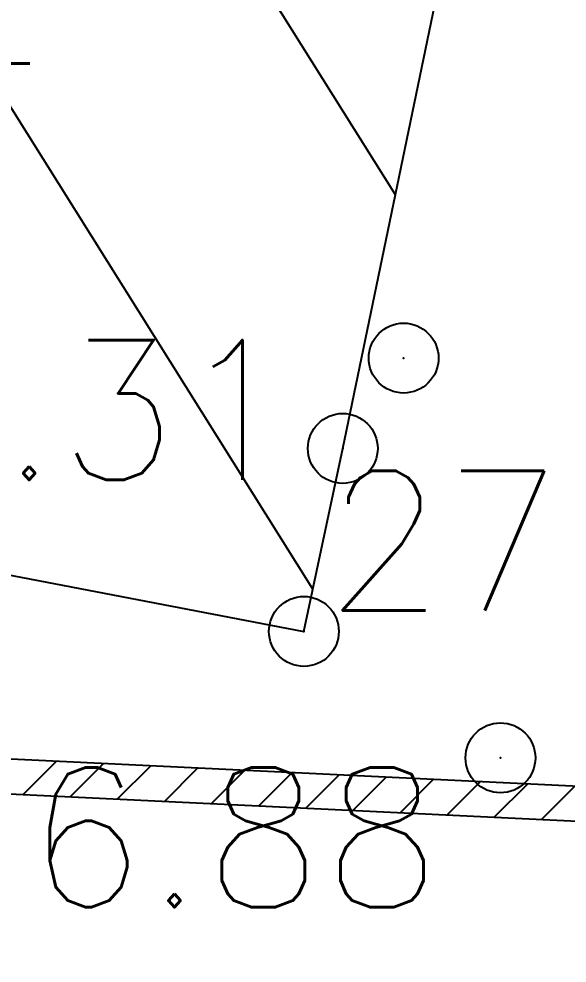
# Model space of a CAD drawing. Header units: millimetres. Extents: x 524954 to 526204, y 9523489 to 9524010.
# Drawn here: x 525614.92 to 525618.85, y 9523723.96 to 9523730.72 of the extents above; entities that cross this region are included whole.
import ezdxf

# ---------------------------------------------------------------- set-up
doc = ezdxf.new("R2010")
doc.units = ezdxf.units.MM
doc.header["$PDMODE"] = 32
doc.header["$PDSIZE"] = 0.5
for name, color, linetype in [('Bati', 6, 'Continuous'), ('Bati_H', 1, 'Continuous'), ('Cloture', 7, 'Continuous'), ('Murs', 1, 'Continuous'), ('TopoAlt', 3, 'Continuous'), ('TOPOJIS', 7, 'Continuous')]:
    doc.layers.add(name, color=color, linetype=linetype)
doc.styles.add('Simplex 1.0', font='Simplex.shx', dxfattribs={"width": 0.99, "height": 1})

# ---------------------------------------------------------------- blocks, each defined once
blk = doc.blocks.new('TCPOINT M')
at = {"color": 0}
blk.add_point((0, 0), dxfattribs=at)
at = {"layer": 'TopoAlt', "style": 'Simplex 1.0', "width": 0.99}
blk.add_attdef('ALT', (0.15, 0.15), '', height=1, dxfattribs=at)

msp = doc.modelspace()

# ---------------------------------------------------------------- hatches: boundary and pattern name
at = {"layer": 'Bati_H'}
h = msp.add_hatch(dxfattribs=at)
h.set_pattern_fill('_U', color=256, scale=2, angle=-57.90534, style=0, pattern_type=0)
h.set_pattern_definition([(302.094655599, (0, 0), (1.69434297035, 1.06263911976), [])])
h.paths.add_polyline_path([(525599.9123, 9523745.9978), (525597.0572, 9523733.5373), (525601.7842, 9523732.425), (525601.4621, 9523730.5914), (525610.0338, 9523728.6986), (525610.2683, 9523729.9139), (525612.3348, 9523729.5911), (525612.0876, 9523727.2674), (525616.9626, 9523726.333), (525617.2406, 9523727.6426), (525619.6519, 9523739.2617), (525622.8841, 9523738.5211), (525623.2745, 9523740.1879), (525623.374, 9523740.622)])
at = {"layer": 'Murs'}
h = msp.add_hatch(dxfattribs=at)
h.set_pattern_fill('_U', color=256, scale=0.25, angle=45, style=0, pattern_type=0)
h.set_pattern_definition([(45, (0, 0), (-0.1767766952966, 0.1767766952966), [])])
h.paths.add_polyline_path([(525597.0572, 9523733.5373), (525595.421, 9523725.9034), (525609.6416, 9523725.4208), (525627.1595, 9523724.5789), (525627.7534, 9523735.3099), (525627.5038, 9523735.3237), (525626.9236, 9523724.8405), (525609.6519, 9523725.6706), (525595.7281, 9523726.1432), (525597.3017, 9523733.4849)])

# ---------------------------------------------------------------- linework, layer by layer
at = {"layer": 'Bati', "flags": 128}
msp.add_lwpolyline([(525599.9123, 9523745.9978), (525597.0572, 9523733.5373), (525601.7842, 9523732.425), (525601.4621, 9523730.5914), (525610.0338, 9523728.6986), (525610.2683, 9523729.9139), (525612.3348, 9523729.5911), (525612.0876, 9523727.2674), (525616.9626, 9523726.333), (525617.2406, 9523727.6426), (525619.6519, 9523739.2617), (525622.8841, 9523738.5211), (525623.2745, 9523740.1879), (525623.374, 9523740.622)], close=True, dxfattribs=at)
at = {"layer": 'Cloture', "flags": 128}
for points in [[(525597.0572, 9523733.5373), (525595.421, 9523725.9034), (525609.6416, 9523725.4208), (525627.1595, 9523724.5789), (525627.7534, 9523735.3099)], [(525597.3017, 9523733.4849), (525595.7281, 9523726.1432), (525609.6519, 9523725.6706), (525626.9236, 9523724.8405), (525627.5038, 9523735.3237)]]:
    msp.add_lwpolyline(points, dxfattribs=at)

# ---------------------------------------------------------------- block references
at = {"layer": 'TOPOJIS'}
ref = msp.add_blockref('TCPOINT M', (525610.2683, 9523729.9139, 277.34), dxfattribs=at)
ref.add_attrib('ALT', '277.34', (525610.4183, 9523730.0639, 277.34), dxfattribs={"layer": 'TopoAlt', "height": 1, "style": 'Simplex 1.0', "width": 0.99})
for p in [(525617.6764, 9523728.2889, 277.886), (525617.2406, 9523727.6426, 277.882), (525618.3694, 9523725.4283, 277.91)]:
    msp.add_blockref('TCPOINT M', p, dxfattribs=at)
ref = msp.add_blockref('TCPOINT M', (525612.0876, 9523727.2674, 277.31), dxfattribs=at)
ref.add_attrib('ALT', '277.31', (525612.2376, 9523727.4174, 277.31), dxfattribs={"layer": 'TopoAlt', "height": 1, "style": 'Simplex 1.0', "width": 0.99})
ref = msp.add_blockref('TCPOINT M', (525616.9626, 9523726.333, 277.896), dxfattribs=at)
ref.add_attrib('ALT', '277.90', (525617.1126, 9523726.483, 277.896), dxfattribs={"layer": 'TopoAlt', "height": 1, "style": 'Simplex 1.0', "width": 0.99})
ref = msp.add_blockref('TCPOINT M', (525613.1277, 9523724.2095, 276.884), dxfattribs=at)
ref.add_attrib('ALT', '276.88', (525613.2777, 9523724.3595, 276.884), dxfattribs={"layer": 'TopoAlt', "height": 1, "style": 'Simplex 1.0', "width": 0.99})

doc.saveas('drawing.dxf')
